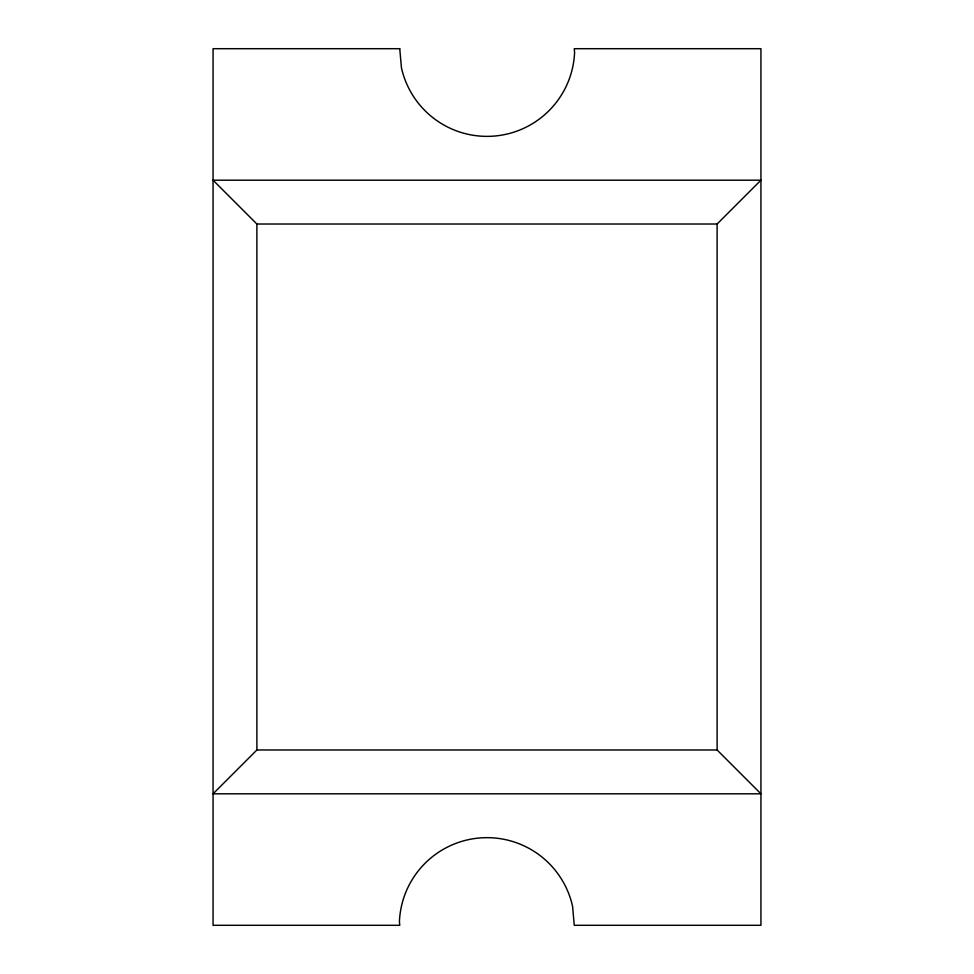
<?xml version="1.0" encoding="UTF-8"?>
<svg xmlns="http://www.w3.org/2000/svg" width="974" height="974" viewBox="0 0 974 974"><rect width="100%" height="100%" fill="white"/><g stroke="black" fill="none" stroke-linecap="round" stroke-linejoin="round"><path stroke-width="1.46" d="M717.107 224.02L760.938 180.19L213.062 180.19L256.892 224.02L256.892 749.98L213.062 793.81L760.938 793.81L717.107 749.98L717.107 224.02L256.892 224.02M256.892 749.98L717.107 749.98M399.742 48.7L213.062 48.7L213.062 925.3L399.754 925.3L399.425 921.465A87.66 87.66 0 0 1 572.578 906.331L574.246 925.3L760.938 925.3L760.938 48.7L574.258 48.7L574.587 52.401A87.66 87.66 0 0 1 401.446 67.79L399.742 48.7"/></g></svg>
